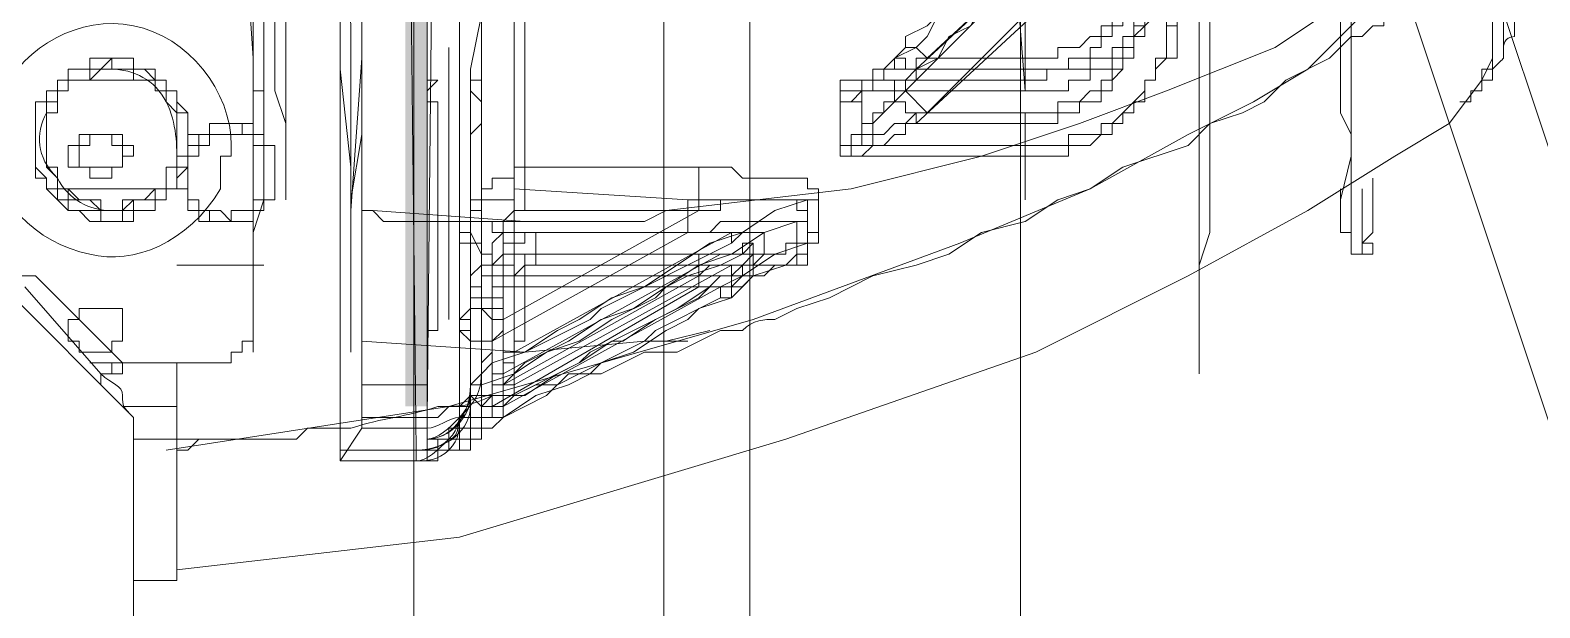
# Model space of a CAD drawing. Header units: millimetres. Extents: x 25083 to 52777, y 24772 to 45779.
# Drawn here: x 49404.8 to 49456.4, y 36073.1 to 36092.8 of the extents above; entities that cross this region are included whole.
import ezdxf

# ---------------------------------------------------------------- set-up
doc = ezdxf.new("R2010")
doc.units = ezdxf.units.MM
doc.layers.add('小车', color=7, linetype='Continuous')

# ---------------------------------------------------------------- blocks, each defined once
blk = doc.blocks.new('zw$D2F4')
h = blk.add_hatch(color=7)
edge = h.paths.add_edge_path(flags=0)
edge.add_spline(control_points=[(528.444, 114.007), (528.444, 114.007), (528.444, 124.777), (528.444, 124.777), (528.444, 124.777), (527.701, 124.777), (527.701, 124.777), (527.701, 124.777), (527.701, 114.007), (527.701, 114.007), (527.701, 114.007), (528.444, 114.007), (528.444, 114.007), (528.444, 114.007), (528.444, 114.007), (528.444, 114.007)], knot_values=[0, 0, 0, 0, 1, 1, 1, 2, 2, 2, 3, 3, 3, 4, 4, 4, 5, 5, 5, 5], degree=3, periodic=0)
edge = h.paths.add_edge_path(flags=0)
edge.add_spline(control_points=[(528.444, 135.546), (528.444, 135.546), (528.444, 167.483), (528.444, 167.483), (528.444, 167.483), (527.701, 167.483), (527.701, 167.483), (527.701, 167.483), (527.701, 135.546), (527.701, 135.546), (527.701, 135.546), (528.444, 135.546), (528.444, 135.546), (528.444, 135.546), (528.444, 135.546), (528.444, 135.546)], knot_values=[0, 0, 0, 0, 1, 1, 1, 2, 2, 2, 3, 3, 3, 4, 4, 4, 5, 5, 5, 5], degree=3, periodic=0)
edge = h.paths.add_edge_path(flags=0)
edge.add_spline(control_points=[(528.444, 177.881), (528.444, 177.881), (528.444, 188.65), (528.444, 188.65), (528.444, 188.65), (527.701, 188.65), (527.701, 188.65), (527.701, 188.65), (527.701, 177.881), (527.701, 177.881), (527.701, 177.881), (528.444, 177.881), (528.444, 177.881), (528.444, 177.881), (528.444, 177.881), (528.444, 177.881)], knot_values=[0, 0, 0, 0, 1, 1, 1, 2, 2, 2, 3, 3, 3, 4, 4, 4, 5, 5, 5, 5], degree=3, periodic=0)
edge = h.paths.add_edge_path(flags=0)
edge.add_spline(control_points=[(528.444, 199.42), (528.444, 199.42), (528.444, 231.357), (528.444, 231.357), (528.444, 231.357), (527.701, 231.357), (527.701, 231.357), (527.701, 231.357), (527.701, 199.42), (527.701, 199.42), (527.701, 199.42), (528.444, 199.42), (528.444, 199.42), (528.444, 199.42), (528.444, 199.42), (528.444, 199.42)], knot_values=[0, 0, 0, 0, 1, 1, 1, 2, 2, 2, 3, 3, 3, 4, 4, 4, 5, 5, 5, 5], degree=3, periodic=0)
at = {"color": 7, "lineweight": 5}
for points in [[(554.81, 200.534), (554.81, 214.645), (554.439, 217.988), (554.439, 344.25), (554.439, 353.534), (554.439, 356.133), (554.81, 361.704), (554.81, 372.473)], [(554.81, 372.473), (555.182, 372.473), (555.182, 372.102), (554.81, 371.359), (554.81, 368.759), (555.182, 368.017), (555.182, 228.757), (555.182, 219.102), (555.182, 205.362), (554.81, 204.247), (554.81, 200.534)], [(522.502, 371.359), (522.502, 360.59), (522.131, 355.391), (522.131, 216.874), (522.502, 211.303), (522.502, 210.932), (522.502, 201.277)], [(522.502, 201.277), (522.502, 205.362), (522.873, 206.476), (522.873, 361.704), (522.873, 362.075), (522.873, 366.903), (522.502, 367.274), (522.502, 371.359)], [(525.844, 201.277), (525.844, 207.59), (525.473, 210.932), (525.473, 355.391), (525.473, 360.59), (525.473, 363.932), (525.844, 366.531), (525.844, 371.359)], [(525.844, 371.359), (525.844, 367.274), (526.216, 365.417), (526.216, 217.616), (526.216, 212.046), (526.216, 208.704), (525.844, 206.476), (525.844, 201.277)], [(522.502, 205.362), (522.502, 214.645), (522.131, 220.216), (522.131, 350.192), (522.502, 356.876), (522.502, 359.847), (522.502, 367.274)], [(522.502, 367.274), (522.502, 363.189), (522.873, 361.704), (522.873, 215.76), (522.873, 213.16), (522.873, 210.189), (522.502, 210.189), (522.502, 205.362)], [(560.009, 205.362), (559.638, 205.362), (559.638, 206.476), (560.009, 207.961), (560.009, 208.704), (559.638, 209.446), (559.638, 253.267), (559.267, 265.893), (559.267, 305.628), (559.638, 318.255), (559.638, 340.908), (559.638, 349.82), (559.638, 363.56), (560.009, 365.046), (559.638, 366.16), (559.638, 366.903), (560.009, 367.274)], [(560.009, 367.274), (560.009, 343.878), (560.381, 341.65), (560.381, 232.099), (560.009, 232.099), (560.009, 223.187), (560.009, 205.362)], [(523.616, 206.476), (523.616, 209.075), (523.245, 210.189), (523.245, 356.133), (523.245, 358.733), (523.245, 361.704), (523.616, 363.56), (523.616, 366.531)], [(523.616, 366.531), (523.616, 352.048), (523.988, 350.192), (523.988, 223.187), (523.616, 216.874), (523.616, 213.903), (523.616, 206.476)], [(522.502, 365.046), (522.502, 202.391)], [(548.497, 301.915), (548.497, 215.017), (548.869, 210.189)], [(525.473, 262.922), (525.473, 218.73), (525.844, 212.417), (525.844, 203.133)], [(525.844, 206.104), (526.216, 211.303), (526.216, 262.179)], [(530.301, 235.07), (530.301, 200.534)], [(526.216, 199.048), (526.216, 233.956)], [(528.815, 233.956), (528.444, 199.048)], [(529.558, 199.048), (529.558, 232.842)], [(525.473, 199.048), (525.473, 231.728)], [(525.473, 231.728), (525.473, 197.934)], [(528.072, 197.934), (527.701, 231.728)], [(548.869, 210.561), (548.869, 213.16), (549.24, 215.017), (549.24, 227.272)], [(531.786, 207.59), (531.786, 223.558)], [(529.929, 205.733), (529.929, 210.932), (530.301, 212.789), (530.301, 222.444)], [(531.043, 222.073), (531.415, 220.587), (531.415, 206.847)], [(529.558, 220.959), (529.558, 204.99)], [(526.216, 220.587), (526.216, 199.048)], [(528.444, 205.733), (528.444, 220.216)], [(549.611, 216.131), (549.611, 215.76), (548.869, 215.388), (546.269, 212.789), (545.898, 212.789), (545.526, 212.046), (545.155, 211.675), (544.412, 211.303)], [(544.784, 211.675), (544.784, 212.046), (545.526, 212.417), (545.898, 212.789), (546.64, 213.16), (546.64, 213.531), (547.012, 213.903), (547.755, 214.274), (548.126, 215.017), (548.497, 215.017), (548.869, 215.76), (549.24, 216.131), (549.983, 216.502)], [(550.725, 216.131), (545.526, 211.303)], [(545.155, 210.932), (550.354, 215.76)], [(544.412, 209.818), (547.383, 212.789), (548.126, 213.16), (548.126, 213.531), (549.611, 215.017)], [(549.983, 215.388), (549.24, 214.645), (548.497, 214.274), (548.126, 213.531), (547.383, 213.16), (547.012, 212.417), (546.269, 212.046), (545.898, 211.303), (545.155, 210.932), (544.784, 210.561)], [(554.068, 215.388), (554.068, 214.274), (553.696, 214.274), (553.696, 213.531), (553.325, 213.16), (553.325, 212.789), (552.954, 212.789), (552.954, 212.417), (552.582, 212.417), (552.582, 212.046), (552.211, 212.046), (552.211, 211.675), (551.839, 211.675), (551.839, 211.303), (551.097, 211.303), (551.097, 210.932), (549.611, 210.932), (549.611, 210.561), (548.869, 210.561)], [(548.869, 210.189), (550.354, 210.189), (550.354, 210.561), (551.097, 210.561), (551.097, 210.932), (551.839, 210.932), (551.839, 211.303), (552.211, 211.303), (552.211, 211.675), (552.582, 211.675), (552.582, 212.046), (552.954, 212.046), (552.954, 212.417), (553.325, 212.789), (553.325, 213.531), (553.696, 213.531), (553.696, 215.017)], [(548.869, 211.303), (549.983, 211.303), (549.983, 211.675), (550.725, 211.675), (551.097, 212.046), (551.468, 212.046), (551.468, 212.417), (551.839, 212.417), (551.839, 212.789), (552.211, 212.789), (552.211, 213.16), (552.582, 213.16), (552.582, 213.903), (552.954, 213.903), (552.954, 215.017)], [(552.582, 214.645), (552.582, 213.16), (552.211, 212.789), (552.211, 212.417), (551.839, 212.417), (551.839, 212.046), (551.468, 212.046), (551.468, 211.675), (551.097, 211.675), (551.097, 211.303), (550.354, 211.303), (550.354, 210.932), (548.869, 210.932)], [(562.609, 214.645), (562.98, 214.645), (562.98, 214.274), (564.094, 214.274), (564.094, 213.903), (564.466, 213.903), (564.466, 213.531), (564.837, 213.531), (564.837, 213.16), (565.208, 212.789), (565.208, 212.046)], [(545.526, 209.446), (550.354, 214.274)], [(550.354, 213.903), (545.155, 209.075)], [(552.954, 213.531), (552.954, 212.417), (552.582, 212.046), (552.582, 211.303), (552.211, 211.303), (552.211, 210.932), (551.839, 210.932), (551.839, 210.561), (551.468, 210.561), (551.468, 210.189), (551.097, 210.189), (550.725, 209.818), (549.983, 209.818), (549.983, 209.446), (548.869, 209.446)], [(559.638, 213.16), (557.41, 211.675), (553.696, 210.189), (550.725, 209.075), (547.383, 207.961), (542.927, 206.847), (536.614, 206.104), (535.871, 205.733)], [(548.869, 209.075), (549.983, 209.075), (549.983, 209.446), (550.725, 209.446), (550.725, 209.818), (551.468, 209.818), (551.468, 210.189), (551.839, 210.189), (551.839, 210.561), (552.211, 210.932), (552.211, 211.303), (552.582, 211.303), (552.582, 212.789), (552.954, 212.789), (552.954, 213.16)], [(548.869, 208.332), (550.354, 208.332), (550.354, 208.704), (551.468, 208.704), (551.468, 209.075), (551.839, 209.075), (552.582, 209.818), (552.954, 210.189), (552.954, 210.561), (553.325, 210.561), (553.325, 210.932), (553.696, 211.303), (553.696, 212.417), (554.068, 212.417), (554.068, 213.16)], [(553.696, 211.303), (554.068, 211.303), (554.068, 212.789), (554.068, 213.16)], [(565.58, 212.046), (565.58, 213.16)], [(560.381, 212.789), (558.524, 210.932), (556.667, 209.818), (554.439, 208.704), (551.097, 206.847), (546.64, 204.99), (539.585, 202.391), (529.187, 199.42)], [(553.696, 212.789), (553.696, 211.303), (553.325, 211.303), (553.325, 210.561), (552.954, 210.561), (552.954, 209.818), (552.582, 209.818), (552.582, 209.446), (552.211, 209.446), (552.211, 209.075), (551.839, 209.075), (551.839, 208.704), (551.468, 208.704), (551.097, 208.332), (550.354, 208.332), (550.354, 207.961), (548.869, 207.961)], [(553.696, 212.789), (553.696, 211.303)], [(561.123, 212.789), (561.123, 212.417), (560.752, 212.417), (560.381, 212.046)], [(564.837, 212.046), (564.837, 212.789)], [(560.009, 212.046), (559.267, 211.303), (557.781, 210.561), (557.038, 209.818), (556.296, 209.446), (555.182, 209.075), (554.439, 208.332), (552.211, 207.59), (551.097, 206.847), (549.983, 206.476), (548.869, 205.733), (547.383, 205.362), (546.269, 204.619), (545.155, 204.247), (543.67, 203.876), (542.184, 203.133), (541.07, 202.762), (540.327, 202.391)], [(559.638, 212.417), (559.638, 211.675)], [(564.837, 211.303), (564.837, 212.046)], [(564.837, 211.303), (564.837, 212.046)], [(529.187, 202.391), (529.187, 208.332), (529.187, 209.075), (529.187, 211.675)], [(529.187, 211.675), (529.187, 205.362), (529.187, 204.619), (529.187, 202.391)], [(530.301, 211.675), (530.301, 210.561), (529.929, 210.561), (529.929, 210.189), (530.301, 209.818), (530.301, 209.075), (529.929, 208.704), (529.929, 205.362), (530.301, 204.619), (530.301, 204.247), (529.929, 203.876), (529.929, 203.505), (530.301, 203.505), (530.301, 202.391)], [(530.301, 202.391), (530.301, 210.189), (530.301, 211.675)], [(543.298, 210.561), (543.67, 210.561), (543.67, 210.932), (544.041, 210.932), (544.784, 211.675)], [(545.526, 211.303), (545.155, 211.675), (544.784, 211.675)], [(517.674, 205.733), (516.932, 205.733), (516.56, 206.104), (516.189, 206.104), (515.446, 206.847), (515.446, 207.218), (515.075, 207.218), (515.075, 209.818), (515.446, 209.818), (515.446, 210.189), (515.818, 210.189), (515.818, 210.561), (516.189, 210.561), (516.189, 210.932), (517.303, 210.932), (517.674, 211.303)], [(517.674, 205.733), (517.303, 205.733), (517.303, 206.104), (516.189, 206.104), (516.189, 206.476), (515.818, 206.476), (515.818, 206.847), (515.446, 206.847), (515.446, 207.218), (515.075, 207.59), (515.075, 209.818), (515.446, 209.818), (515.446, 210.189), (515.818, 210.189), (515.818, 210.561), (516.189, 210.561), (516.189, 210.932), (516.932, 210.932), (516.932, 211.303), (517.674, 211.303)], [(517.674, 210.932), (517.303, 210.932), (516.932, 210.561), (516.189, 210.561), (516.189, 210.189), (515.818, 210.189), (515.818, 209.818), (515.446, 209.818), (515.446, 209.446)], [(517.674, 210.932), (516.932, 210.932), (516.932, 210.561), (516.189, 210.561), (516.189, 210.189), (515.818, 210.189), (515.818, 209.818), (515.446, 209.818), (515.446, 207.59), (515.818, 207.59), (515.818, 206.847), (516.189, 206.847), (516.56, 206.476), (517.303, 206.476), (517.303, 206.104), (517.674, 206.104)], [(517.674, 211.303), (517.674, 210.932), (518.789, 210.932), (519.16, 210.561), (519.531, 210.561), (519.531, 210.189), (519.903, 210.189), (519.903, 209.818), (519.903, 209.446), (520.274, 209.446), (520.274, 207.59), (519.903, 207.59), (519.903, 206.847), (519.531, 206.847), (519.531, 206.476), (519.16, 206.476), (519.16, 206.104), (518.417, 206.104), (518.417, 205.733), (517.674, 205.733)], [(517.674, 211.303), (518.417, 211.303), (518.417, 210.932), (519.16, 210.932), (519.16, 210.561), (519.531, 210.561), (519.531, 210.189), (519.903, 210.189), (519.903, 209.818), (520.274, 209.446), (520.274, 207.59), (519.903, 207.218), (519.903, 206.847), (519.531, 206.847), (519.531, 206.476), (519.16, 206.476), (519.16, 206.104), (518.046, 206.104), (518.046, 205.733), (517.674, 205.733)], [(517.674, 206.104), (518.046, 206.104), (518.046, 206.476), (518.789, 206.476), (519.16, 206.847), (519.531, 206.847), (519.531, 207.218), (519.531, 207.59), (519.903, 207.59), (519.903, 209.446), (519.531, 209.818), (519.531, 210.189), (519.16, 210.189), (519.16, 210.561), (518.417, 210.561), (518.417, 210.932), (517.674, 210.932)], [(544.041, 210.932), (544.041, 210.561), (542.555, 210.561)], [(542.927, 209.818), (543.298, 210.189), (543.67, 210.189), (543.67, 210.561), (544.041, 210.561), (544.041, 210.932), (544.412, 210.932), (544.412, 211.303)], [(543.298, 210.561), (543.67, 210.561), (543.67, 210.932), (544.041, 210.932)], [(543.67, 210.189), (544.412, 210.189), (544.412, 210.561), (545.155, 210.561), (545.155, 210.932)], [(545.526, 211.303), (545.155, 211.303), (545.155, 210.932), (544.041, 210.932)], [(544.412, 211.303), (544.784, 211.303), (544.784, 210.932), (545.155, 210.932)], [(545.155, 210.932), (548.869, 210.932)], [(548.869, 211.303), (545.526, 211.303)], [(548.869, 211.303), (548.869, 210.561)], [(548.869, 210.189), (548.869, 210.932)], [(564.466, 210.561), (564.837, 211.303)], [(564.466, 210.561), (564.466, 210.932), (564.837, 210.932), (564.837, 211.303)], [(516.56, 210.561), (518.417, 210.561)], [(528.444, 201.277), (528.444, 207.218), (528.444, 207.961), (528.444, 210.561)], [(528.444, 210.561), (528.815, 210.561), (528.444, 210.189), (528.444, 209.818), (528.815, 209.818), (528.815, 204.247), (528.815, 203.505), (528.815, 202.019), (528.444, 202.019), (528.444, 201.277)], [(529.558, 210.561), (529.558, 202.762), (529.558, 202.391), (529.558, 201.277)], [(529.558, 201.277), (529.558, 209.075), (529.558, 210.561)], [(548.869, 210.561), (542.555, 210.561)], [(543.298, 210.561), (542.555, 210.561)], [(542.555, 208.332), (542.555, 210.561)], [(543.298, 208.704), (543.298, 209.075), (543.67, 209.075), (543.67, 209.446), (544.041, 209.446), (544.041, 209.818), (544.412, 209.818), (544.412, 210.189), (544.784, 210.189), (544.784, 210.561)], [(543.298, 210.561), (543.298, 208.704)], [(544.784, 210.561), (544.784, 210.189), (545.526, 209.446)], [(563.352, 209.075), (564.466, 210.561)], [(564.837, 210.561), (564.466, 210.561), (564.466, 210.189), (564.094, 210.189), (564.094, 209.818), (563.723, 209.818)], [(548.869, 210.189), (542.555, 210.189)], [(542.555, 210.189), (543.67, 210.189)], [(542.927, 209.818), (542.555, 209.818), (542.555, 210.189)], [(542.555, 210.189), (542.555, 207.961)], [(543.67, 210.189), (543.298, 210.189), (542.927, 209.818)], [(517.674, 206.104), (517.303, 206.104), (516.932, 206.476), (516.189, 206.476), (516.189, 206.847), (515.818, 206.847), (515.818, 207.218), (515.446, 207.59), (515.446, 209.446)], [(515.818, 209.818), (515.818, 209.446)], [(543.298, 208.332), (543.298, 209.818), (542.927, 209.818)], [(543.298, 208.332), (543.298, 208.704), (543.67, 208.704), (543.67, 209.075), (544.412, 209.818)], [(544.041, 208.704), (544.412, 209.075), (544.784, 209.075), (545.155, 209.446), (545.526, 209.446)], [(544.412, 209.818), (544.784, 209.818), (544.784, 209.446), (545.155, 209.446), (545.155, 209.075)], [(545.526, 209.446), (548.869, 209.446)], [(548.869, 208.332), (548.869, 209.446)], [(521.759, 209.075), (521.017, 209.075), (521.017, 208.704), (520.274, 208.704), (520.274, 208.332), (520.274, 207.961), (519.903, 207.961), (519.903, 206.847), (520.274, 206.847), (520.274, 206.104), (521.017, 206.104), (521.017, 205.733), (521.759, 205.733)], [(521.759, 209.075), (521.017, 209.075), (521.017, 208.704), (520.645, 208.704), (520.645, 208.332), (520.274, 208.332), (520.274, 207.961), (519.903, 207.961), (519.903, 206.847), (520.274, 206.847), (520.274, 206.104), (520.645, 206.104), (520.645, 205.733), (521.759, 205.733)], [(521.759, 205.733), (522.502, 205.733), (522.502, 206.104), (522.873, 206.104), (522.873, 206.476), (523.245, 206.476), (523.245, 208.332), (522.873, 208.332), (522.873, 208.704), (522.502, 208.704), (522.502, 209.075), (521.759, 209.075)], [(521.759, 205.733), (522.502, 205.733), (522.502, 206.104), (522.873, 206.104), (522.873, 206.476), (523.245, 206.476), (523.245, 208.332), (522.873, 208.332), (522.873, 208.704), (522.131, 208.704), (522.131, 209.075), (521.759, 209.075)], [(526.216, 209.075), (526.216, 204.99)], [(526.216, 204.99), (526.216, 209.075)], [(544.041, 208.704), (543.67, 208.704), (543.67, 209.075), (543.298, 209.075), (543.298, 208.704)], [(545.155, 209.075), (544.784, 209.075), (544.784, 208.704), (544.412, 208.704), (544.041, 208.332), (543.67, 208.332)], [(548.869, 209.075), (545.155, 209.075)], [(548.869, 209.075), (548.869, 207.961)], [(561.495, 207.961), (563.352, 209.075)], [(517.303, 207.218), (516.932, 207.218), (516.932, 207.59), (516.189, 207.59), (516.189, 207.961), (516.189, 208.332), (516.56, 208.332), (516.56, 208.704), (517.303, 208.704)], [(517.303, 208.704), (516.932, 208.704), (516.932, 208.332), (516.56, 208.332), (516.56, 207.961), (516.56, 207.59), (517.303, 207.59)], [(517.303, 208.704), (518.046, 208.704), (518.046, 208.332), (518.417, 208.332), (518.417, 207.961), (518.046, 207.961), (518.046, 207.59), (517.674, 207.59), (517.674, 207.218), (517.303, 207.218)], [(517.303, 207.59), (518.046, 207.59), (518.046, 207.961), (518.046, 208.332), (517.674, 208.332), (517.674, 208.704), (517.303, 208.704)], [(521.759, 205.733), (521.388, 206.104), (520.645, 206.104), (520.645, 206.476), (520.274, 206.476), (520.274, 206.847), (520.274, 207.961), (520.645, 207.961), (520.645, 208.332), (521.017, 208.332), (521.017, 208.704), (521.759, 208.704)], [(521.388, 206.847), (521.388, 207.961), (521.759, 207.961), (521.759, 208.332)], [(521.759, 208.704), (522.502, 208.704), (522.502, 208.332), (522.873, 208.332), (522.873, 207.961), (522.873, 206.476), (522.502, 206.476), (522.502, 206.104), (521.759, 206.104), (521.759, 205.733)], [(526.216, 208.704), (526.216, 206.476), (526.216, 205.362)], [(526.216, 204.99), (526.216, 207.59), (526.216, 208.704)], [(526.216, 208.704), (526.216, 206.476), (526.216, 204.99)], [(529.187, 208.704), (529.187, 206.104), (529.187, 205.733), (529.187, 204.99)], [(529.187, 204.99), (529.187, 207.961), (529.187, 208.704)], [(542.555, 208.332), (543.67, 208.332), (543.67, 208.704), (544.041, 208.704)], [(543.298, 208.704), (542.927, 208.704), (542.927, 208.332), (542.555, 208.332)], [(542.555, 208.332), (548.869, 208.332)], [(543.67, 208.332), (543.298, 207.961), (542.555, 207.961)], [(543.298, 208.332), (542.927, 208.332), (542.927, 207.961), (542.555, 207.961)], [(543.298, 208.332), (543.67, 208.332)], [(548.869, 206.476), (548.869, 208.332)], [(519.903, 193.849), (529.558, 194.963), (540.699, 198.306), (549.24, 201.277), (554.439, 203.876), (558.524, 206.104), (561.495, 207.961)], [(525.473, 203.876), (525.473, 207.961)], [(525.473, 207.961), (525.473, 203.876)], [(542.555, 207.961), (548.869, 207.961)], [(548.869, 207.961), (548.869, 206.476)], [(519.903, 207.59), (519.531, 207.59), (519.531, 206.847), (519.16, 206.847), (519.16, 206.476), (518.417, 206.476), (518.046, 206.104), (517.674, 206.104)], [(517.674, 206.104), (518.417, 206.104), (518.417, 206.476), (519.16, 206.476), (519.16, 206.847), (519.531, 206.847), (519.531, 207.59), (519.903, 207.59)], [(525.473, 207.59), (525.473, 205.362), (525.473, 204.247)], [(525.473, 204.247), (525.473, 206.104), (525.473, 207.59)], [(525.473, 203.876), (525.473, 206.476), (525.473, 207.59)], [(525.473, 207.59), (525.473, 205.362), (525.473, 204.99), (525.473, 203.876)], [(528.444, 207.59), (528.444, 204.99), (528.444, 204.619), (528.444, 203.876)], [(528.444, 203.876), (528.444, 206.847), (528.444, 207.59)], [(529.929, 205.733), (529.929, 206.476), (530.301, 206.476), (530.301, 206.847), (530.672, 206.847), (530.672, 207.218), (531.415, 207.218), (531.415, 207.59), (531.786, 207.59)], [(531.786, 207.59), (537.728, 207.59)], [(531.786, 206.104), (531.786, 207.59)], [(537.728, 207.59), (537.728, 206.104)], [(537.728, 207.59), (538.842, 207.59), (539.213, 207.218), (541.441, 207.218), (541.441, 206.847), (541.813, 206.847)], [(515.818, 206.847), (519.16, 206.847)], [(531.415, 206.847), (531.415, 206.476), (530.301, 206.476), (530.301, 206.104), (529.929, 206.104), (529.929, 205.362), (529.558, 205.362), (529.558, 204.99)], [(537.356, 206.476), (531.415, 206.847)], [(531.415, 206.847), (531.415, 205.362)], [(541.441, 206.476), (541.813, 206.476), (541.813, 206.847)], [(559.638, 206.847), (559.638, 205.362), (560.009, 205.362), (560.009, 204.619)], [(560.752, 207.218), (560.752, 205.362), (560.381, 204.99), (560.752, 204.99), (560.752, 204.619), (560.381, 204.619)], [(560.381, 204.619), (560.381, 205.733), (560.381, 206.847)], [(530.672, 200.905), (531.786, 201.277), (532.9, 202.019), (533.643, 202.391), (534.757, 203.133), (535.871, 203.505), (538.099, 204.99), (539.213, 205.362), (540.327, 206.104), (541.441, 206.476)], [(541.441, 206.104), (541.07, 206.104), (541.07, 206.476), (540.327, 206.476), (539.956, 206.476), (537.356, 206.476)], [(537.356, 206.476), (537.356, 205.362)], [(541.441, 206.476), (539.956, 206.476), (539.585, 206.476), (538.471, 206.476), (538.471, 206.104), (537.728, 206.104)], [(525.844, 205.733), (525.844, 206.104)], [(525.844, 205.733), (525.844, 206.104)], [(525.844, 203.133), (525.844, 204.247), (525.844, 205.733)], [(526.587, 206.104), (526.216, 206.104)], [(526.587, 206.104), (526.216, 206.104), (526.216, 205.733)], [(535.5, 205.733), (531.786, 205.733), (526.587, 206.104)], [(526.587, 206.104), (526.958, 205.733), (535.5, 205.733)], [(529.929, 202.762), (529.929, 205.733)], [(531.043, 205.362), (530.672, 205.362), (530.672, 205.733), (529.929, 205.733)], [(541.07, 205.733), (539.956, 205.362), (538.842, 204.619), (537.728, 204.247), (535.5, 202.762), (534.386, 202.391), (533.272, 201.648), (532.529, 201.277), (531.415, 200.534), (530.301, 200.162)], [(531.043, 202.391), (537.728, 206.104)], [(531.786, 206.104), (531.415, 206.104), (531.043, 205.733), (531.043, 205.362)], [(531.786, 206.104), (537.728, 206.104)], [(535.5, 205.733), (535.871, 205.733)], [(537.356, 205.362), (538.099, 205.362), (538.471, 205.733), (541.07, 205.733)], [(541.441, 206.104), (541.441, 205.733), (541.07, 205.733)], [(537.356, 205.362), (530.672, 201.648)], [(530.672, 204.619), (530.672, 204.99), (531.043, 205.362), (531.415, 205.362)], [(531.043, 202.391), (531.043, 205.362)], [(531.043, 204.619), (531.043, 204.99), (531.415, 204.99), (531.415, 205.362), (531.786, 205.362), (532.157, 205.362)], [(537.356, 205.362), (531.415, 205.362)], [(538.842, 205.362), (531.415, 201.277)], [(531.415, 204.619), (531.415, 204.99), (531.786, 204.99), (531.786, 205.362), (532.157, 205.362)], [(538.842, 205.362), (532.157, 205.362)], [(539.956, 205.362), (532.157, 205.362)], [(532.157, 204.619), (532.157, 205.362)], [(541.813, 205.362), (541.813, 204.99), (540.699, 204.99), (540.699, 204.619), (540.327, 204.619), (537.728, 204.619)], [(538.842, 204.99), (539.213, 205.362), (539.956, 205.362)], [(538.842, 204.99), (538.842, 205.362)], [(538.842, 205.362), (539.956, 205.362)], [(539.956, 204.619), (539.956, 205.362)], [(539.956, 205.362), (539.956, 204.619)], [(541.813, 205.362), (541.441, 205.362), (541.441, 204.99)], [(529.558, 204.99), (529.558, 202.019)], [(529.558, 204.99), (530.301, 204.99), (530.301, 204.619), (530.672, 204.619)], [(539.585, 204.99), (539.213, 204.619), (538.471, 204.247), (537.356, 203.876), (536.614, 203.505), (536.242, 203.133), (534.757, 202.391), (533.643, 201.648), (532.529, 201.277), (531.786, 200.905), (531.043, 200.162)], [(531.415, 199.791), (531.786, 199.791), (532.9, 200.534), (533.643, 200.905), (534.757, 201.648), (535.128, 201.648), (536.242, 202.391), (536.985, 202.762), (538.099, 203.505), (538.471, 203.505), (539.213, 203.876), (540.327, 204.619), (541.441, 204.99)], [(531.415, 201.277), (531.786, 201.277), (534.014, 202.391), (534.386, 202.762), (538.842, 204.99)], [(537.728, 203.876), (538.099, 204.247), (539.213, 204.247), (539.585, 204.619), (540.699, 204.619), (540.699, 204.99), (541.441, 204.99)], [(539.213, 204.99), (539.213, 204.619), (538.471, 204.619)], [(538.471, 204.619), (539.213, 204.619), (539.213, 204.99), (539.585, 204.99)], [(539.213, 204.99), (539.585, 204.99)], [(539.213, 204.99), (539.585, 204.99)], [(539.585, 203.876), (539.585, 204.99)], [(519.903, 204.247), (521.017, 204.247), (522.873, 204.247)], [(522.873, 204.247), (521.759, 204.247), (519.903, 204.247)], [(519.903, 204.247), (522.873, 204.247)], [(522.873, 204.247), (519.903, 204.247)], [(531.786, 204.619), (531.043, 204.619), (530.672, 204.247), (530.301, 204.247), (530.301, 203.876), (530.301, 203.505), (529.929, 203.505), (529.929, 203.133)], [(530.672, 204.619), (530.672, 201.648)], [(530.672, 203.876), (530.672, 204.247), (531.043, 204.247), (531.043, 204.619), (531.415, 204.619), (531.786, 204.619)], [(531.043, 200.534), (538.471, 204.619)], [(531.043, 200.905), (531.043, 204.619)], [(541.07, 204.619), (540.699, 204.247), (539.585, 203.876), (538.842, 203.133), (537.728, 202.762), (537.356, 202.391), (536.614, 202.019), (535.5, 201.277), (534.386, 200.905), (534.014, 200.534), (533.272, 200.162), (532.157, 199.791), (531.043, 199.048)], [(531.043, 204.619), (531.415, 204.619)], [(531.043, 203.876), (531.043, 204.619)], [(531.043, 203.876), (531.043, 204.247), (531.415, 204.247), (531.415, 204.619), (531.786, 204.619), (532.157, 204.619)], [(531.786, 204.619), (531.415, 204.619), (531.415, 204.247), (531.043, 204.247), (531.043, 203.876)], [(531.415, 204.619), (531.415, 201.277)], [(531.415, 200.534), (531.415, 201.648), (531.786, 201.648), (531.786, 204.619)], [(531.415, 200.162), (538.842, 204.247)], [(532.157, 204.247), (531.786, 204.247), (531.415, 203.876), (531.415, 203.505)], [(531.786, 204.619), (538.471, 204.619)], [(537.728, 204.619), (531.786, 204.619)], [(538.471, 204.619), (531.786, 204.619)], [(531.786, 204.619), (531.786, 203.876)], [(531.786, 204.619), (531.786, 203.876)], [(539.956, 204.619), (532.157, 204.619)], [(532.157, 204.619), (532.157, 204.247)], [(532.157, 204.247), (538.842, 204.247)], [(537.728, 203.876), (538.842, 203.876), (539.213, 204.247), (541.441, 204.247), (541.441, 204.619)], [(541.07, 204.619), (541.07, 204.247), (540.327, 204.247), (539.956, 203.876), (539.213, 203.876), (538.842, 203.505), (538.471, 203.505), (538.099, 203.505), (537.728, 203.505)], [(537.728, 204.619), (537.728, 203.876)], [(539.956, 204.619), (539.585, 204.247), (539.213, 204.247), (539.213, 203.876), (538.842, 203.876)], [(539.956, 204.619), (539.585, 204.619), (539.213, 204.247), (538.842, 204.247)], [(538.842, 204.247), (538.842, 203.876)], [(541.07, 204.619), (541.441, 204.619)], [(560.381, 204.619), (560.009, 204.619)], [(515.075, 203.876), (473.111, 203.876)], [(518.046, 200.905), (515.075, 203.876)], [(529.558, 202.391), (529.929, 202.762), (529.929, 203.505), (530.301, 203.505), (530.301, 203.876), (531.415, 203.876)], [(530.672, 203.876), (530.672, 200.534)], [(530.672, 203.876), (530.672, 203.133)], [(530.672, 203.133), (530.672, 203.505), (531.043, 203.505), (531.043, 203.876), (531.415, 203.876), (531.786, 203.876)], [(530.672, 203.876), (531.043, 203.876)], [(537.728, 203.876), (531.043, 200.162)], [(531.043, 200.162), (531.043, 203.876)], [(531.043, 200.534), (531.043, 203.876)], [(531.043, 203.505), (531.043, 203.876), (531.415, 203.876), (531.786, 203.876)], [(531.043, 203.876), (531.043, 203.505), (531.415, 203.505)], [(531.415, 203.876), (537.728, 203.876)], [(531.415, 203.876), (531.415, 203.505)], [(531.415, 203.876), (531.415, 200.534)], [(538.842, 203.876), (538.471, 203.876), (537.728, 203.133), (534.014, 201.277), (533.643, 200.905), (531.415, 199.791)], [(531.786, 203.876), (539.585, 203.876)], [(537.728, 203.876), (531.786, 203.876)], [(531.786, 203.505), (531.786, 203.876)], [(537.728, 203.876), (537.728, 203.505)], [(538.471, 203.133), (538.842, 203.133), (538.842, 203.505), (539.213, 203.505), (539.585, 203.876)], [(539.213, 203.876), (538.842, 203.876), (538.842, 203.505), (538.471, 203.505)], [(539.213, 203.876), (539.585, 203.876)], [(539.585, 203.876), (539.213, 203.876)], [(513.961, 203.505), (518.417, 199.048)], [(517.303, 200.534), (514.704, 203.505)], [(529.929, 203.133), (530.672, 203.133), (530.672, 203.505), (531.043, 203.505)], [(530.672, 199.42), (537.728, 203.505)], [(531.415, 203.505), (531.043, 203.505), (531.043, 203.133), (530.672, 203.133), (530.672, 202.762)], [(538.471, 203.505), (531.043, 199.42)], [(531.043, 203.505), (531.043, 200.162)], [(531.043, 202.762), (531.043, 203.505), (531.786, 203.505)], [(531.415, 203.505), (537.728, 203.505)], [(531.415, 200.162), (531.415, 203.505)], [(538.471, 203.505), (531.786, 203.505)], [(538.471, 203.133), (538.471, 203.505)], [(517.303, 201.277), (516.56, 201.277), (516.56, 201.648), (516.189, 201.648), (516.189, 202.019), (516.189, 202.391), (516.56, 202.391), (516.56, 202.762), (517.303, 202.762)], [(517.303, 202.762), (518.046, 202.762), (518.046, 202.391), (518.046, 201.648), (517.674, 201.648), (517.674, 201.277), (517.303, 201.277)], [(530.672, 202.762), (529.929, 202.762), (529.929, 202.391), (529.558, 202.391)], [(529.929, 203.133), (529.929, 200.162)], [(529.929, 199.791), (529.929, 203.133)], [(531.043, 202.391), (530.672, 202.391), (530.301, 202.762), (529.929, 202.762)], [(529.929, 200.162), (529.929, 202.762)], [(530.672, 203.133), (530.672, 199.791)], [(530.672, 203.133), (530.672, 202.762), (531.043, 202.762)], [(530.672, 199.42), (530.672, 202.762)], [(531.043, 199.048), (532.529, 199.791), (533.272, 200.534), (533.643, 200.534), (535.871, 201.648), (536.242, 202.019), (538.471, 203.133)], [(531.043, 202.762), (531.043, 199.42)], [(522.502, 202.391), (522.502, 201.648)], [(529.558, 199.42), (529.558, 202.391)], [(529.558, 202.391), (529.558, 202.019), (529.929, 201.648), (529.929, 199.42)], [(530.672, 200.905), (530.672, 201.648), (531.043, 202.019), (531.043, 202.391)], [(522.502, 201.648), (522.131, 201.648), (522.131, 201.277), (521.759, 201.277), (521.759, 200.905), (521.388, 200.905), (521.017, 200.905)], [(526.216, 201.648), (531.786, 201.277), (535.871, 201.648)], [(528.444, 200.162), (528.444, 201.648)], [(529.558, 202.019), (529.558, 199.42)], [(529.558, 202.019), (529.929, 202.019), (529.929, 201.648), (530.672, 201.648)], [(530.672, 201.648), (530.672, 201.277), (530.301, 200.905), (530.301, 200.162)], [(539.213, 202.019), (538.471, 202.019), (536.985, 201.277), (535.871, 201.277), (534.386, 200.534), (533.643, 200.534), (532.9, 200.162), (532.157, 200.162), (531.415, 199.791), (530.672, 199.791)], [(536.614, 201.648), (535.871, 201.648)], [(536.614, 201.648), (538.099, 202.019)], [(531.415, 201.277), (531.043, 201.277), (531.043, 200.905)], [(531.415, 201.277), (531.415, 200.905), (531.043, 200.905), (531.043, 200.534)], [(516.932, 200.905), (517.674, 200.905)], [(517.674, 200.905), (517.674, 200.534), (517.303, 200.534)], [(517.303, 200.905), (517.674, 200.905)], [(518.046, 200.905), (517.674, 200.905)], [(517.674, 200.534), (518.046, 200.534), (518.046, 200.905)], [(521.017, 200.905), (518.046, 200.905)], [(519.903, 200.905), (519.903, 199.42)], [(529.929, 200.162), (530.301, 200.162), (530.301, 200.534), (530.672, 200.905)], [(531.043, 200.905), (531.043, 200.162)], [(531.043, 200.534), (531.043, 200.905)], [(517.303, 200.162), (517.303, 200.534)], [(517.303, 200.534), (517.674, 200.534)], [(526.216, 200.162), (528.444, 200.162)], [(528.444, 199.048), (528.815, 199.048), (529.187, 199.42), (529.558, 199.42), (529.929, 199.791), (529.929, 200.162), (530.301, 200.162), (530.301, 200.534)], [(529.558, 199.42), (529.929, 199.42), (529.929, 199.791), (530.301, 199.791), (530.301, 200.162)], [(529.929, 200.162), (530.301, 200.534)], [(529.929, 199.791), (529.929, 200.162)], [(529.929, 200.162), (529.929, 199.791), (530.672, 199.791)], [(529.929, 200.162), (529.929, 199.791), (530.301, 199.42), (530.301, 199.048)], [(530.672, 200.162), (530.672, 200.534)], [(531.043, 200.534), (530.672, 200.534)], [(531.043, 200.162), (530.672, 200.162)], [(530.672, 199.791), (530.672, 200.162), (531.043, 200.162)], [(530.672, 199.048), (530.672, 200.162)], [(531.043, 200.534), (531.043, 199.791)], [(531.043, 200.162), (531.043, 200.534)], [(531.043, 200.162), (531.043, 199.791), (531.415, 199.791)], [(531.043, 199.791), (531.043, 200.162)], [(531.043, 200.162), (531.415, 200.162)], [(531.415, 199.791), (531.415, 200.162)], [(529.929, 199.791), (529.929, 199.42)], [(530.301, 199.048), (530.301, 199.42), (530.672, 199.791)], [(530.672, 199.048), (530.672, 199.42), (531.043, 199.42), (531.415, 199.791)], [(530.672, 199.048), (530.672, 199.791)], [(530.672, 199.791), (530.672, 199.42), (531.043, 199.42)], [(531.415, 199.791), (531.043, 199.791)], [(518.046, 199.42), (519.903, 199.42)], [(518.417, 142.973), (518.417, 199.048)], [(529.187, 199.42), (519.531, 197.934)], [(519.903, 198.306), (519.903, 199.42)], [(528.444, 199.048), (526.216, 199.048)], [(528.444, 199.048), (526.216, 199.048)], [(526.216, 198.677), (526.216, 199.048)], [(528.072, 197.563), (528.444, 197.563), (528.444, 197.934), (529.187, 197.934), (529.187, 198.306), (529.558, 198.306), (529.558, 199.42)], [(528.072, 197.934), (528.815, 197.934), (528.815, 198.306), (529.187, 198.306), (529.187, 198.677), (529.558, 198.677), (529.558, 199.048)], [(528.444, 199.048), (528.444, 198.677)], [(530.301, 199.048), (529.929, 199.048), (529.929, 198.677), (529.558, 198.677), (529.558, 198.306), (529.187, 198.306)], [(529.187, 198.306), (529.558, 198.306), (529.558, 198.677), (530.301, 198.677), (530.301, 199.048)], [(529.558, 199.048), (529.558, 199.42)], [(529.558, 199.42), (529.929, 199.42)], [(529.929, 198.306), (529.929, 199.048), (529.558, 199.048), (529.558, 199.42)], [(530.301, 199.048), (529.929, 199.048), (529.929, 199.42), (529.558, 199.42)], [(529.929, 198.306), (529.929, 198.677), (530.301, 198.677), (530.301, 199.048)], [(530.672, 199.42), (530.301, 199.42), (530.301, 199.048)], [(531.043, 199.048), (530.672, 198.677), (530.301, 198.677), (530.301, 198.306)], [(530.301, 198.306), (530.301, 199.048)], [(530.301, 199.048), (530.672, 199.048)], [(530.672, 199.42), (531.043, 199.42), (531.043, 199.048)], [(530.672, 199.048), (531.043, 199.048)], [(531.043, 199.048), (531.043, 199.42)], [(525.844, 198.677), (524.359, 198.677), (523.988, 198.306), (520.645, 198.306), (520.274, 197.934), (519.903, 197.934)], [(525.473, 197.563), (526.216, 198.677)], [(526.216, 198.677), (528.444, 198.677)], [(528.444, 198.677), (528.444, 198.306)], [(519.903, 198.306), (518.417, 198.306)], [(518.417, 198.306), (518.417, 197.934)], [(518.417, 153.371), (518.417, 198.306)], [(519.903, 197.934), (519.903, 198.306)], [(519.903, 198.306), (522.873, 198.306)], [(522.873, 198.306), (519.903, 198.306)], [(528.072, 197.934), (528.444, 197.934), (528.444, 198.306)], [(528.444, 198.306), (529.187, 198.306)], [(529.187, 198.306), (528.444, 198.306)], [(529.929, 198.306), (529.929, 197.934), (528.815, 197.934), (528.815, 197.563)], [(528.815, 197.563), (528.815, 197.934), (529.558, 197.934), (529.558, 198.306), (529.929, 198.306)], [(529.929, 198.306), (530.301, 198.306)], [(525.473, 197.934), (528.072, 197.934)], [(525.473, 197.934), (525.473, 197.563)], [(528.072, 197.563), (525.473, 197.563)], [(528.815, 197.563), (528.444, 197.563), (528.444, 197.934), (528.072, 197.934)], [(528.072, 197.934), (528.072, 197.563)], [(528.072, 197.563), (528.815, 197.563)], [(519.903, 193.849), (519.903, 194.221)], [(519.903, 193.478), (518.417, 193.478)], [(519.903, 193.478), (519.903, 193.849)]]:
    blk.add_lwpolyline(points, dxfattribs=at)
for points in [[(513.961, 210.189), (514.704, 211.675), (516.56, 212.789), (518.417, 212.417)], [(518.417, 212.417), (520.274, 212.046), (521.759, 210.189), (521.759, 208.332)], [(560.009, 212.046), (560.009, 212.046), (560.381, 212.046), (560.381, 212.046)], [(564.837, 212.046), (564.837, 212.046), (564.837, 212.046), (564.837, 212.417)], [(565.208, 211.303), (565.208, 211.675), (565.208, 211.675), (565.208, 212.046)], [(565.208, 212.046), (565.208, 212.046), (565.208, 212.046), (565.208, 212.046)], [(565.208, 211.675), (565.208, 211.675), (565.208, 212.046), (565.58, 212.046)], [(519.531, 209.818), (519.16, 210.561), (518.417, 210.932), (517.674, 210.932)], [(564.837, 210.932), (565.208, 211.303), (565.208, 211.303), (565.208, 211.303)], [(564.837, 210.561), (564.837, 210.561), (564.837, 210.932), (564.837, 210.932)], [(515.446, 209.446), (515.075, 208.704), (515.075, 207.961), (515.818, 207.218)], [(515.818, 209.446), (515.818, 209.446), (515.818, 209.446), (515.446, 209.446)], [(519.903, 207.59), (519.903, 208.332), (519.903, 209.075), (519.531, 209.818)], [(513.589, 208.332), (513.589, 206.476), (515.075, 204.99), (516.932, 204.619)], [(515.818, 207.218), (516.189, 206.476), (516.932, 206.104), (517.674, 206.104)], [(516.932, 204.619), (518.417, 204.247), (520.274, 204.99), (521.388, 206.847)], [(541.813, 205.362), (541.813, 205.733), (541.813, 206.104), (541.813, 206.847)], [(541.441, 204.99), (541.441, 205.733), (541.441, 206.104), (541.441, 206.476)], [(526.216, 206.104), (526.216, 206.104), (526.216, 206.104), (526.587, 206.104)], [(541.07, 205.733), (541.07, 205.362), (541.07, 204.99), (541.07, 204.619)], [(541.441, 206.104), (541.441, 205.362), (541.441, 204.99), (541.441, 204.619)], [(539.213, 202.019), (539.585, 202.391), (539.956, 202.391), (540.327, 202.391)], [(536.614, 201.648), (536.985, 201.648), (537.356, 201.648), (537.356, 201.648)], [(517.674, 200.905), (517.674, 200.905), (517.674, 200.905), (517.674, 200.905)], [(530.672, 199.048), (530.672, 199.791), (530.672, 200.162), (530.672, 200.905)], [(518.046, 199.791), (518.046, 200.162), (517.674, 200.162), (517.303, 200.534)], [(517.303, 200.534), (517.303, 200.534), (517.303, 200.534), (517.303, 200.534)], [(528.444, 199.42), (528.444, 199.42), (528.444, 199.791), (528.444, 200.162)], [(528.444, 198.306), (529.187, 198.306), (529.929, 199.048), (529.929, 200.162)], [(529.558, 199.048), (529.929, 199.42), (530.301, 199.791), (530.301, 200.534)], [(529.558, 199.048), (529.929, 199.048), (529.929, 199.791), (529.929, 200.162)], [(529.558, 199.048), (529.929, 199.42), (529.929, 199.791), (529.929, 200.162)], [(530.301, 200.162), (530.301, 199.42), (530.301, 199.048), (530.301, 198.306)], [(518.417, 199.048), (518.046, 199.42), (518.046, 199.42), (518.046, 199.791)], [(528.444, 198.306), (529.187, 198.306), (529.929, 199.048), (529.929, 199.791)], [(528.815, 199.42), (529.558, 199.42), (529.929, 199.42), (530.672, 199.791)], [(530.672, 199.791), (530.672, 199.42), (530.672, 199.048), (530.672, 199.048)], [(518.417, 198.306), (518.417, 198.306), (518.417, 198.677), (518.417, 199.048)], [(518.417, 199.048), (518.417, 199.048), (518.417, 199.048), (518.417, 199.048)], [(525.844, 198.677), (526.958, 199.048), (527.701, 199.048), (528.815, 199.42)], [(526.216, 199.048), (526.216, 199.048), (526.216, 199.048), (526.216, 199.048)], [(528.072, 197.934), (529.187, 197.934), (529.929, 198.677), (529.929, 199.42)], [(528.444, 198.306), (528.815, 198.306), (529.187, 198.677), (529.558, 199.048)], [(528.444, 198.306), (528.815, 198.306), (529.187, 198.677), (529.558, 199.048)], [(528.444, 198.677), (528.815, 198.677), (529.187, 199.048), (529.558, 199.048)], [(529.187, 198.306), (529.558, 198.677), (529.558, 199.048), (529.558, 199.42)], [(529.187, 198.306), (529.558, 198.306), (529.558, 199.048), (529.558, 199.42)], [(529.187, 197.934), (529.558, 198.306), (529.558, 198.677), (529.558, 199.048)], [(528.072, 197.934), (528.444, 197.934), (528.815, 197.934), (529.187, 198.306)], [(528.072, 197.563), (528.444, 197.563), (528.815, 197.934), (529.187, 198.306)], [(519.903, 197.934), (519.903, 197.934), (519.903, 197.934), (519.903, 197.563)], [(519.903, 197.563), (519.903, 196.449), (519.903, 195.335), (519.903, 194.221)], [(528.072, 197.563), (528.444, 197.563), (528.815, 197.563), (529.187, 197.934)], [(519.903, 194.221), (519.903, 193.849), (519.903, 193.849), (519.903, 193.849)], [(519.903, 193.849), (519.903, 193.849), (519.903, 193.849), (519.903, 193.849)]]:
    blk.add_open_spline(points, degree=3, dxfattribs=at)
blk = doc.blocks.new('A$C1A4175F5')
at = {"layer": '小车', "color": 7, "lineweight": 0}
for points in [[(247.215, 563.302), (418.277, 506.188)], [(246.235, 560.502), (418.277, 503.108)], [(325.187, 523.686), (229.857, 523.686)], [(327.287, 514.447), (229.857, 514.447)], [(229.857, 511.508), (327.427, 511.508)]]:
    blk.add_lwpolyline(points, dxfattribs=at)
at = {"layer": '小车', "color": 1, "lineweight": 0}
blk.add_lwpolyline([(286.831, 502.968), (334.426, 502.968)], dxfattribs=at)
blk.add_lwpolyline([(286.831, 502.968), (334.426, 502.968)], dxfattribs=at)

msp = doc.modelspace()

# ---------------------------------------------------------------- block references
msp.add_blockref('zw$D2F4', (48889.923, 35880.503))
at = {"layer": '小车', "ltscale": 10, "xscale": -1, "rotation": 270}
msp.add_blockref('A$C1A4175F5', (48914.945, 35776.933), dxfattribs=at)

doc.saveas('drawing.dxf')
